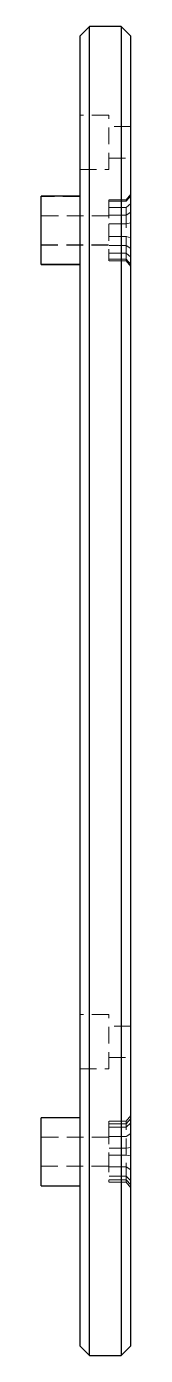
# Model space of a CAD drawing. Header units: millimetres. Extents: x 51 to 226, y 7 to 161.
# Drawn here: x 219.6 to 226.4, y 7 to 107 of the extents above.
import ezdxf

# ---------------------------------------------------------------- set-up
doc = ezdxf.new("R2010")
doc.units = ezdxf.units.MM
doc.linetypes.add('HIDDEN', pattern=[1.905, 1.27, -0.635])

msp = doc.modelspace()

# ---------------------------------------------------------------- linework, layer by layer
at = {"color": 7, "linetype": 'Continuous', "lineweight": 25}
for p, q in [((222.53, 106.27), (223.26, 107)), ((223.26, 99.7), (223.26, 107)), ((225.66, 107), (223.26, 107)), ((225.66, 107), (225.66, 99.7)), ((226.39, 106.27), (225.66, 107)), ((222.53, 106.27), (222.53, 99.7)), ((226.39, 99.7), (226.39, 106.27)), ((222.53, 99.7), (222.53, 14.3)), ((223.26, 14.3), (223.26, 99.7)), ((225.66, 99.7), (225.66, 14.3)), ((226.39, 14.3), (226.39, 99.7)), ((222.53, 94.23), (219.61, 94.23)), ((219.61, 89.12), (219.61, 94.23)), ((219.61, 89.12), (222.53, 89.12)), ((219.61, 89.1), (219.61, 89.12)), ((219.61, 89.1), (222.53, 89.1)), ((222.53, 24.88), (219.61, 24.88)), ((219.61, 19.77), (219.61, 24.88)), ((219.61, 19.77), (222.53, 19.77)), ((222.53, 14.3), (222.53, 7.73)), ((223.26, 7), (223.26, 14.3)), ((225.66, 14.3), (225.66, 7)), ((226.39, 7.73), (226.39, 14.3)), ((222.53, 7.73), (223.26, 7)), ((223.26, 7), (225.66, 7)), ((226.39, 7.73), (225.66, 7))]:
    msp.add_line(p, q, dxfattribs=at)
at = {"color": 7, "linetype": 'HIDDEN', "lineweight": 18}
for p, q in [((224.72, 100.33), (222.53, 100.33)), ((224.72, 96.24), (224.72, 100.33)), ((226.39, 99.48), (224.72, 99.48)), ((224.72, 97.09), (226.39, 97.09)), ((222.53, 96.24), (224.72, 96.24)), ((222.53, 94.21), (219.61, 94.21)), ((226.39, 94.39), (226.03, 93.97)), ((226.39, 94.26), (226.03, 93.85)), ((224.72, 93.97), (224.72, 93.85)), ((226.03, 93.97), (224.72, 93.97)), ((224.72, 93.85), (224.72, 92.15)), ((226.03, 93.85), (224.72, 93.85)), ((226.03, 93.38), (224.72, 93.38)), ((226.03, 93.85), (226.03, 93.97)), ((226.03, 92.15), (226.03, 93.85)), ((226.39, 93.69), (226.03, 93.38)), ((226.03, 92.82), (226.39, 93.03)), ((224.72, 92.77), (219.61, 92.77)), ((224.72, 92.76), (219.61, 92.76)), ((226.03, 92.82), (224.72, 92.82)), ((226.03, 92.15), (224.72, 92.15)), ((224.72, 92.15), (224.72, 89.96)), ((226.39, 92.23), (226.03, 92.15)), ((226.03, 89.96), (226.03, 92.15)), ((226.03, 91.2), (224.72, 91.2)), ((226.39, 91.11), (226.03, 91.2)), ((219.61, 90.58), (224.72, 90.58)), ((219.61, 90.54), (224.72, 90.54)), ((226.03, 90.52), (224.72, 90.52)), ((226.39, 90.31), (226.03, 90.52)), ((224.72, 89.96), (224.72, 89.49)), ((226.03, 89.96), (224.72, 89.96)), ((226.03, 89.49), (224.72, 89.49)), ((224.72, 89.49), (224.72, 89.37)), ((226.03, 89.37), (224.72, 89.37)), ((226.39, 89.65), (226.03, 89.96)), ((226.03, 89.49), (226.03, 89.96)), ((226.03, 89.49), (226.39, 89.09)), ((226.03, 89.37), (226.03, 89.49)), ((226.39, 88.95), (226.03, 89.37)), ((224.72, 32.65), (222.53, 32.65)), ((224.72, 28.56), (224.72, 32.65)), ((226.39, 31.79), (224.72, 31.79)), ((224.72, 29.42), (226.39, 29.42)), ((222.53, 28.56), (224.72, 28.56)), ((226.39, 25.05), (226.03, 24.63)), ((224.72, 24.63), (224.72, 24.44)), ((226.03, 24.63), (224.72, 24.63)), ((224.72, 24.44), (224.72, 24.17)), ((226.03, 24.44), (224.72, 24.44)), ((224.72, 24.17), (224.72, 22.06)), ((226.03, 24.17), (224.72, 24.17)), ((226.39, 24.83), (226.03, 24.44)), ((226.03, 24.44), (226.03, 24.63)), ((226.39, 24.51), (226.03, 24.17)), ((226.03, 24.17), (226.03, 24.44)), ((226.03, 22.06), (226.03, 24.17)), ((224.72, 23.42), (219.61, 23.42)), ((226.03, 23.48), (224.72, 23.48)), ((226.03, 23.48), (226.39, 23.69)), ((226.03, 22.6), (224.72, 22.6)), ((226.03, 22.06), (224.72, 22.06)), ((224.72, 22.06), (224.72, 20.22)), ((226.03, 22.6), (226.39, 22.65)), ((226.39, 22.01), (226.03, 22.06)), ((226.03, 20.22), (226.03, 22.06)), ((219.61, 21.23), (224.72, 21.23)), ((226.03, 21.18), (224.72, 21.18)), ((226.39, 20.97), (226.03, 21.18)), ((226.03, 20.49), (224.72, 20.49)), ((226.03, 20.22), (224.72, 20.22)), ((224.72, 20.22), (224.72, 20.03)), ((226.03, 20.03), (224.72, 20.03)), ((226.39, 20.15), (226.03, 20.49)), ((226.39, 19.83), (226.03, 20.22)), ((226.03, 20.03), (226.03, 20.22)), ((226.39, 19.61), (226.03, 20.03))]:
    msp.add_line(p, q, dxfattribs=at)

doc.saveas('drawing.dxf')
